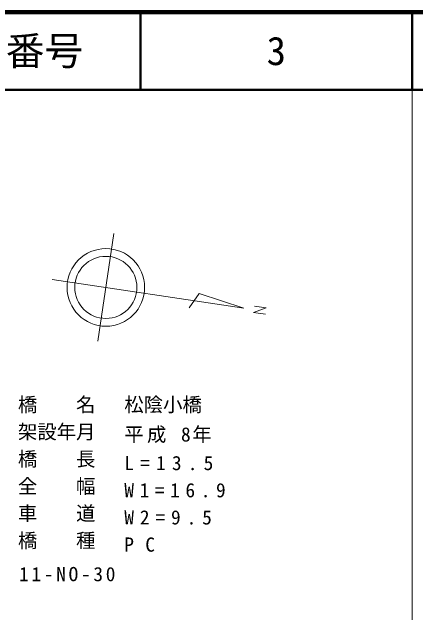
# Model space of a CAD drawing. Units: millimetres, scale not verified. Extents: x 40000 to 680000, y 20000 to 380000.
# Drawn here: x 527429 to 579500, y 302610 to 380000 of the extents above; entities that cross this region are included whole.
import ezdxf
from ezdxf.enums import TextEntityAlignment as Align

# ---------------------------------------------------------------- set-up
doc = ezdxf.new("R2010")
doc.units = ezdxf.units.MM
doc.header["$LTSCALE"] = 1000
for name, color, linetype, lineweight in [('M-BMK-SRVR', 3, 'Continuous', 13), ('M-STR-HTXT', 7, 'Continuous', 13), ('M-STR-STR1', 1, 'Continuous', 13), ('M-TTL', 2, 'Continuous', 140), ('M-TTL-BAND', 7, 'Continuous', 13), ('M-TTL-LINE', 7, 'Continuous', 50)]:
    doc.layers.add(name, color=color, linetype=linetype, lineweight=lineweight)
doc.layers.add('M-TTL-TXT', color=7, linetype='Continuous')
doc.styles.add('ＭＳ ゴシック', font='')
doc.styles.get('ＭＳ ゴシック').set_extended_font_data('MS Gothic')

msp = doc.modelspace()

# ---------------------------------------------------------------- linework, layer by layer
at = {"layer": 'M-BMK-SRVR'}
for p, q in [((538492, 337612), (540560, 351458)), ((557329, 341875), (532603, 345569)), ((551542, 343751), (550258, 341920)), ((557329, 341875), (551542, 343751))]:
    msp.add_line(p, q, dxfattribs=at)
msp.add_lwpolyline([(558680, 342114), (560206, 341886), (558557, 341323), (560091, 341102)], dxfattribs=at)
for radius in [5000, 4000]:
    msp.add_circle((539526, 344535), radius, dxfattribs=at)
at = {"layer": 'M-TTL'}
msp.add_line((680000, 380000), (40000, 380000), dxfattribs=at)
at = {"layer": 'M-TTL-BAND'}
msp.add_line((579000, 20000), (579000, 370000), dxfattribs=at)
at = {"layer": 'M-TTL-LINE'}
for p, q in [((543997, 380000), (543997, 370000)), ((579000, 380000), (579000, 370000)), ((40000, 370000), (680000, 370000))]:
    msp.add_line(p, q, dxfattribs=at)

# ---------------------------------------------------------------- texts
at = {"layer": 'M-STR-HTXT', "color": 1, "style": 'ＭＳ ゴシック'}
for s, p in [('橋\u3000\u3000名', (528186, 327975)), ('松陰小橋', (541902, 327975)), ('架設年月', (528186, 324475)), ('橋\u3000\u3000長', (528186, 320975)), ('全\u3000\u3000幅', (528186, 317475)), ('車\u3000\u3000道', (528186, 313975)), ('橋\u3000\u3000種', (528186, 310475))]:
    msp.add_text(s, height=1833, dxfattribs=at).set_placement(p, align=Align.BOTTOM_LEFT)
at = {"layer": 'M-STR-HTXT', "color": 1, "char_height": 1833, "attachment_point": 7, "style": 'ＭＳ ゴシック'}
for s, insert in [('\\T1.17;平成\\~8年', (541902, 324475)), ('\\T1.64;L=13.5', (541902, 320975)), ('\\T1.58;W1=16.9', (541902, 317475)), ('\\T1.61;W2=9.5', (541902, 313975)), ('\\T2.17;PC', (541902, 310475))]:
    msp.add_mtext(s, dxfattribs=dict(at, insert=insert))
at = {"layer": 'M-STR-STR1', "insert": (528337, 306670), "char_height": 1833, "attachment_point": 7, "style": 'ＭＳ ゴシック'}
msp.add_mtext('\\T1.28;11-NO-30', dxfattribs=at)
at = {"layer": 'M-TTL-TXT', "style": 'ＭＳ ゴシック'}
for s, p in [('図面番号', (526622, 375000)), ('3', (561497, 375000))]:
    msp.add_text(s, height=3666, dxfattribs=at).set_placement(p, align=Align.MIDDLE_CENTER)

doc.saveas('drawing.dxf')
